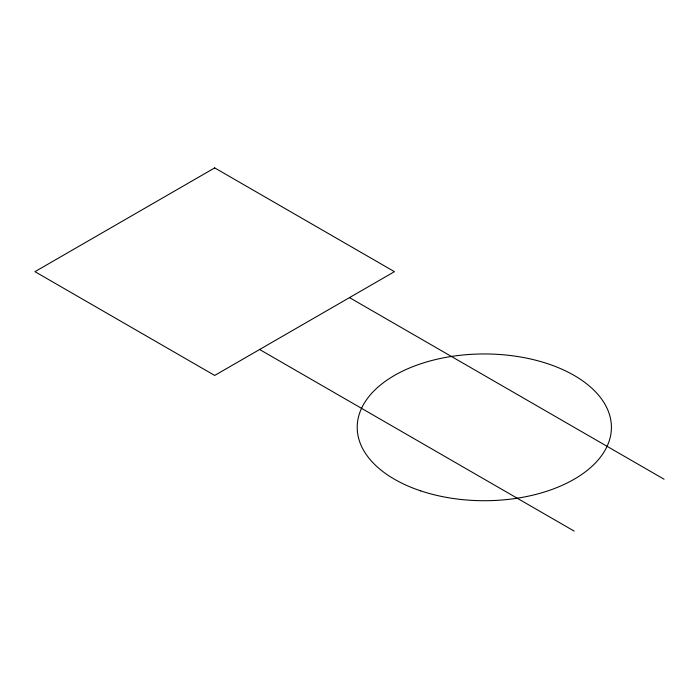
<?xml version="1.0" encoding="UTF-8"?>
<svg xmlns="http://www.w3.org/2000/svg" width="699" height="699" viewBox="0 0 699 699"><rect width="100%" height="100%" fill="white"/><g stroke="black" fill="none" stroke-linecap="round" stroke-linejoin="round"><path stroke-width="1.05" d="M349.5 297.617L664.05 479.217M259.626 349.5L574.176 531.1M214.689 167.9L34.95 271.666L214.689 375.442L394.437 271.666L214.689 167.9M420.754 490.881A127.096 73.378 0 0 0 611.407 427.334A127.096 73.378 0 0 0 420.754 363.786A127.096 73.378 0 0 0 420.754 490.881"/></g></svg>
